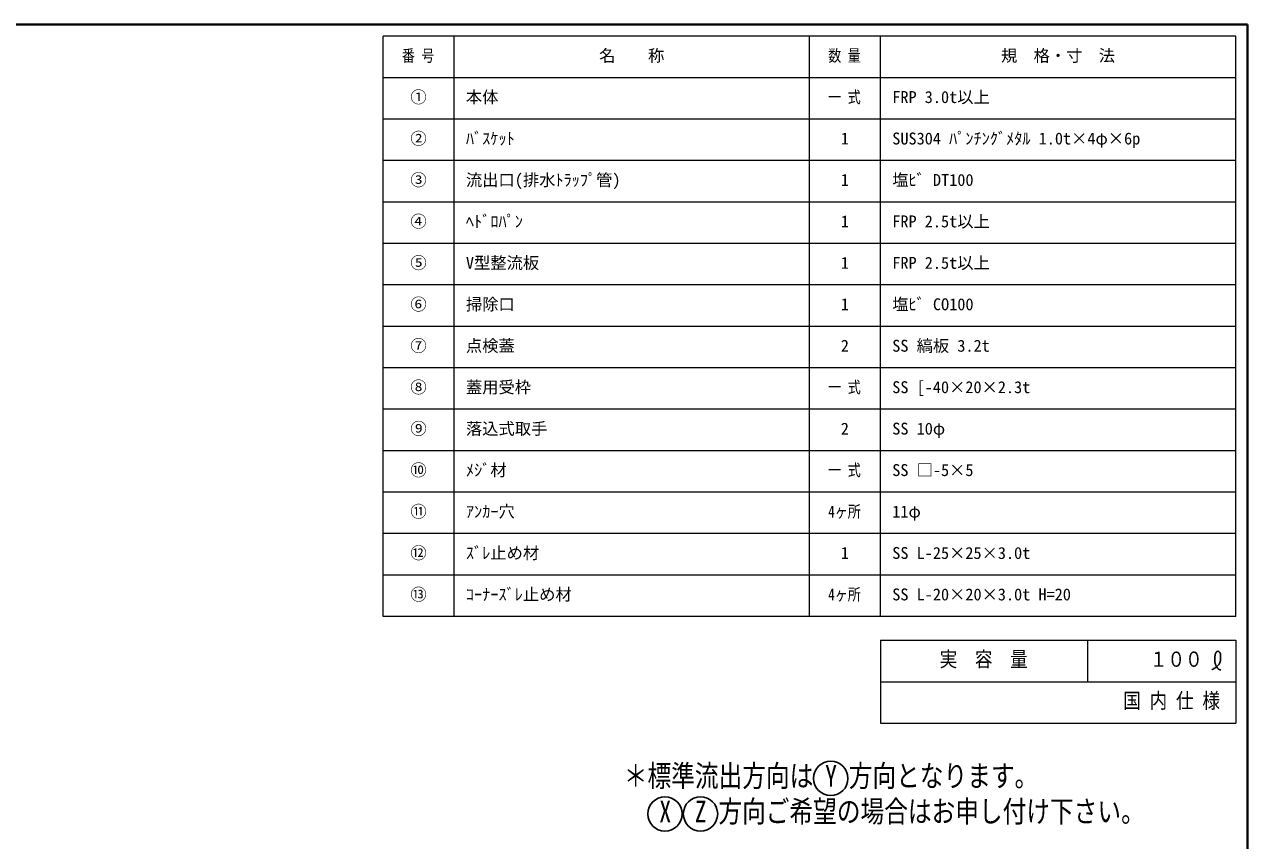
# Model space of a CAD drawing. Units: millimetres at full size, sheet at 1:10; details may follow other scales. Extents: x -2066 to 1984, y -1358 to 1452.
# Drawn here: x -81 to 1984, y 73 to 1452 of the extents above; entities that cross this region are included whole.
import ezdxf
from ezdxf.enums import TextEntityAlignment as Align

# ---------------------------------------------------------------- set-up
doc = ezdxf.new("R2010")
doc.units = ezdxf.units.MM
doc.header["$LTSCALE"] = 10
doc.layers.add('0-0_ﾚｲﾔ1', color=4, linetype='Continuous', lineweight=9)
doc.styles.add('ＭＳ ゴシック', font='')
doc.styles.get('ＭＳ ゴシック').set_extended_font_data('MS Gothic')

msp = doc.modelspace()

# ---------------------------------------------------------------- linework, layer by layer
at = {"layer": '0-0_ﾚｲﾔ1', "color": 1, "lineweight": 40}
for p, q in [((1984.43, 1451.51), (-2065.57, 1451.51)), ((1984.43, -1358.49), (1984.43, 1451.51))]:
    msp.add_line(p, q, dxfattribs=at)
at = {"layer": '0-0_ﾚｲﾔ1', "color": 3, "lineweight": 18}
for p, q in [((1964.43, 1431.51), (524.43, 1431.51)), ((644.43, 451.51), (644.43, 1431.51)), ((1244.43, 451.51), (1244.43, 1431.51)), ((1364.43, 451.51), (1364.43, 1431.51)), ((1964.43, 451.51), (1964.43, 1431.51)), ((1964.43, 1361.51), (524.43, 1361.51)), ((1964.43, 1291.51), (524.43, 1291.51)), ((1964.43, 1221.51), (524.43, 1221.51)), ((1964.43, 1151.51), (524.43, 1151.51)), ((1964.43, 1081.51), (524.43, 1081.51)), ((1964.43, 1011.51), (524.43, 1011.51)), ((1964.43, 941.51), (524.43, 941.51)), ((1964.43, 871.51), (524.43, 871.51)), ((1964.43, 801.51), (524.43, 801.51)), ((1964.43, 731.51), (524.43, 731.51)), ((1964.43, 661.51), (524.43, 661.51)), ((1964.43, 591.51), (524.43, 591.51)), ((1964.43, 521.51), (524.43, 521.51)), ((1364.43, 411.51), (1964.43, 411.51)), ((1364.43, 411.51), (1364.43, 271.51)), ((1714.43, 411.51), (1714.43, 341.51)), ((1964.43, 411.51), (1964.43, 271.51)), ((1364.43, 341.51), (1964.43, 341.51)), ((1364.43, 271.51), (1964.43, 271.51))]:
    msp.add_line(p, q, dxfattribs=at)
msp.add_lwpolyline([(1964.43, 451.51), (524.43, 451.51), (524.43, 1431.51)], dxfattribs=at)
at = {"layer": '0-0_ﾚｲﾔ1', "color": 5, "lineweight": 25}
for points in [[(1924.13, 361.5), (1924.95, 361.97), (1926.35, 362.79), (1927.74, 363.63), (1929.11, 364.5), (1930.45, 365.41), (1931.76, 366.39), (1932.49, 366.99), (1933.03, 367.45), (1933.94, 368.29), (1934.8, 369.17), (1935.59, 370.1), (1936.32, 371.08), (1936.96, 372.12), (1937.29, 372.74), (1937.52, 373.25), (1937.88, 374.15), (1938.18, 375.08), (1938.42, 376.02), (1938.6, 376.98), (1938.74, 377.94), (1938.8, 378.5), (1938.84, 379.07), (1938.88, 380.07), (1938.89, 381.07), (1938.88, 382.06), (1938.85, 383.06), (1938.81, 384.07), (1938.8, 384.66), (1938.78, 385.28), (1938.74, 386.35), (1938.65, 387.42), (1938.49, 388.46), (1938.2, 389.47), (1937.76, 390.43), (1937.43, 390.97), (1937.21, 391.25), (1936.79, 391.72), (1936.32, 392.13), (1935.82, 392.47)], [(1935.82, 392.47), (1935.28, 392.72), (1934.73, 392.86), (1934.41, 392.89), (1934.14, 392.87), (1933.69, 392.77), (1933.24, 392.59), (1932.81, 392.35), (1932.4, 392.06), (1932.01, 391.72), (1931.81, 391.52), (1931.52, 391.19), (1931.09, 390.6), (1930.73, 389.97), (1930.43, 389.32), (1930.19, 388.64), (1929.99, 387.95), (1929.89, 387.54), (1929.78, 387.03), (1929.62, 386.15), (1929.5, 385.26), (1929.4, 384.37), (1929.32, 383.48), (1929.25, 382.58), (1929.2, 382.06), (1929.15, 381.44), (1929.06, 380.37), (1928.99, 379.29), (1928.94, 378.22), (1928.94, 377.16), (1929, 376.1), (1929.07, 375.48), (1929.15, 374.95), (1929.33, 374.04), (1929.56, 373.14), (1929.84, 372.24), (1930.15, 371.36), (1930.5, 370.5), (1930.71, 370), (1930.87, 369.64)], [(1930.87, 369.64), (1931.16, 369.03), (1931.45, 368.43), (1931.76, 367.83), (1932.09, 367.23), (1932.43, 366.64), (1932.63, 366.3), (1932.87, 365.9), (1933.31, 365.23), (1933.78, 364.57), (1934.29, 363.95), (1934.83, 363.38), (1935.42, 362.87), (1935.78, 362.6), (1936.09, 362.4), (1936.66, 362.1), (1937.24, 361.84), (1937.85, 361.61), (1938.48, 361.4), (1939.11, 361.2), (1939.48, 361.09)]]:
    msp.add_lwpolyline(points, dxfattribs=at)
for centre in [(1280.6, 178.18), (1000.6, 118.18), (1060.6, 118.18)]:
    msp.add_circle(centre, 29, dxfattribs=at)

# ---------------------------------------------------------------- texts
at = {"layer": '0-0_ﾚｲﾔ1', "color": 7, "style": 'ＭＳ ゴシック'}
for s, height, width, p in [('番 号', 20.16, 0.8, (556.3, 1382.76)), ('数 量', 20.16, 0.8, (1276.3, 1382.76)), ('一 式', 20.16, 0.8, (1276.3, 1312.76)), ('一 式', 20.16, 0.8, (1276.3, 822.76)), ('一 式', 20.16, 0.8, (1276.3, 682.76)), ('4ヶ所', 20.16, 0.8, (1276.3, 612.76)), ('4ヶ所', 20.16, 0.8, (1276.3, 472.76)), ('実\u3000容\u3000量', 25.66, 0.85, (1464.43, 359.01)), ('１００', 25.66, 0.85, (1819.43, 359.01)), ('国 内 仕 様', 25.66, 0.85, (1774.43, 289.01)), ('＊標準流出方向は Y 方向となります。', 36.66, 0.8, (931.1, 153.18)), (' X  Z 方向ご希望の場合はお申し付け下さい。', 36.66, 0.8, (971.1, 93.18))]:
    msp.add_text(s, height=height, dxfattribs=dict(at, width=width)).set_placement(p, align=Align.BOTTOM_LEFT)
for s, p in [('名\u3000\u3000称', (889.43, 1382.76)), ('規\u3000格・寸\u3000法', (1568.18, 1382.76)), ('①', (570.68, 1312.76)), ('本体', (664.43, 1312.76)), ('FRP 3.0t以上', (1384.43, 1312.76)), ('②', (570.68, 1242.76)), ('ﾊﾞｽｹｯﾄ', (664.43, 1242.76)), ('1', (1297.55, 1242.76)), ('SUS304 ﾊﾟﾝﾁﾝｸﾞﾒﾀﾙ 1.0t×4φ×6p', (1384.43, 1242.76)), ('③', (570.68, 1172.76)), ('流出口(排水ﾄﾗｯﾌﾟ管)', (664.43, 1172.76)), ('1', (1297.55, 1172.76)), ('塩ﾋﾞ DT100', (1384.43, 1172.76)), ('④', (570.68, 1102.76)), ('ﾍﾄﾞﾛﾊﾟﾝ', (664.43, 1102.76)), ('1', (1297.55, 1102.76)), ('FRP 2.5t以上', (1384.43, 1102.76)), ('⑤', (570.68, 1032.76)), ('V型整流板', (664.43, 1032.76)), ('1', (1297.55, 1032.76)), ('FRP 2.5t以上', (1384.43, 1032.76)), ('⑥', (570.68, 962.76)), ('掃除口', (664.43, 962.76)), ('塩ﾋﾞ CO100', (1384.43, 962.76)), ('1', (1297.55, 962.76)), ('⑦', (570.68, 892.76)), ('点検蓋', (664.43, 892.76)), ('2', (1297.55, 892.76)), ('SS 縞板 3.2t', (1384.43, 892.76)), ('⑧', (570.68, 822.76)), ('蓋用受枠', (664.43, 822.76)), ('SS [-40×20×2.3t', (1384.43, 822.76)), ('⑨', (570.68, 752.76)), ('落込式取手', (664.43, 752.76)), ('2', (1297.55, 752.76)), ('SS 10φ', (1384.43, 752.76)), ('⑩', (570.68, 682.76)), ('ﾒｼﾞ材', (664.43, 682.76)), ('SS □-5×5', (1384.43, 682.76)), ('⑪', (570.68, 612.76)), ('ｱﾝｶｰ穴', (664.43, 612.76)), ('11φ', (1384.43, 612.76)), ('⑫', (570.68, 542.76)), ('ｽﾞﾚ止め材', (664.43, 542.76)), ('1', (1297.55, 542.76)), ('SS L-25×25×3.0t', (1384.43, 542.76)), ('⑬', (570.68, 472.76)), ('ｺｰﾅｰｽﾞﾚ止め材', (664.43, 472.76)), ('SS L-20×20×3.0t H=20', (1384.43, 472.76))]:
    msp.add_text(s, height=20.16, dxfattribs=at).set_placement(p, align=Align.BOTTOM_LEFT)

doc.saveas('drawing.dxf')
